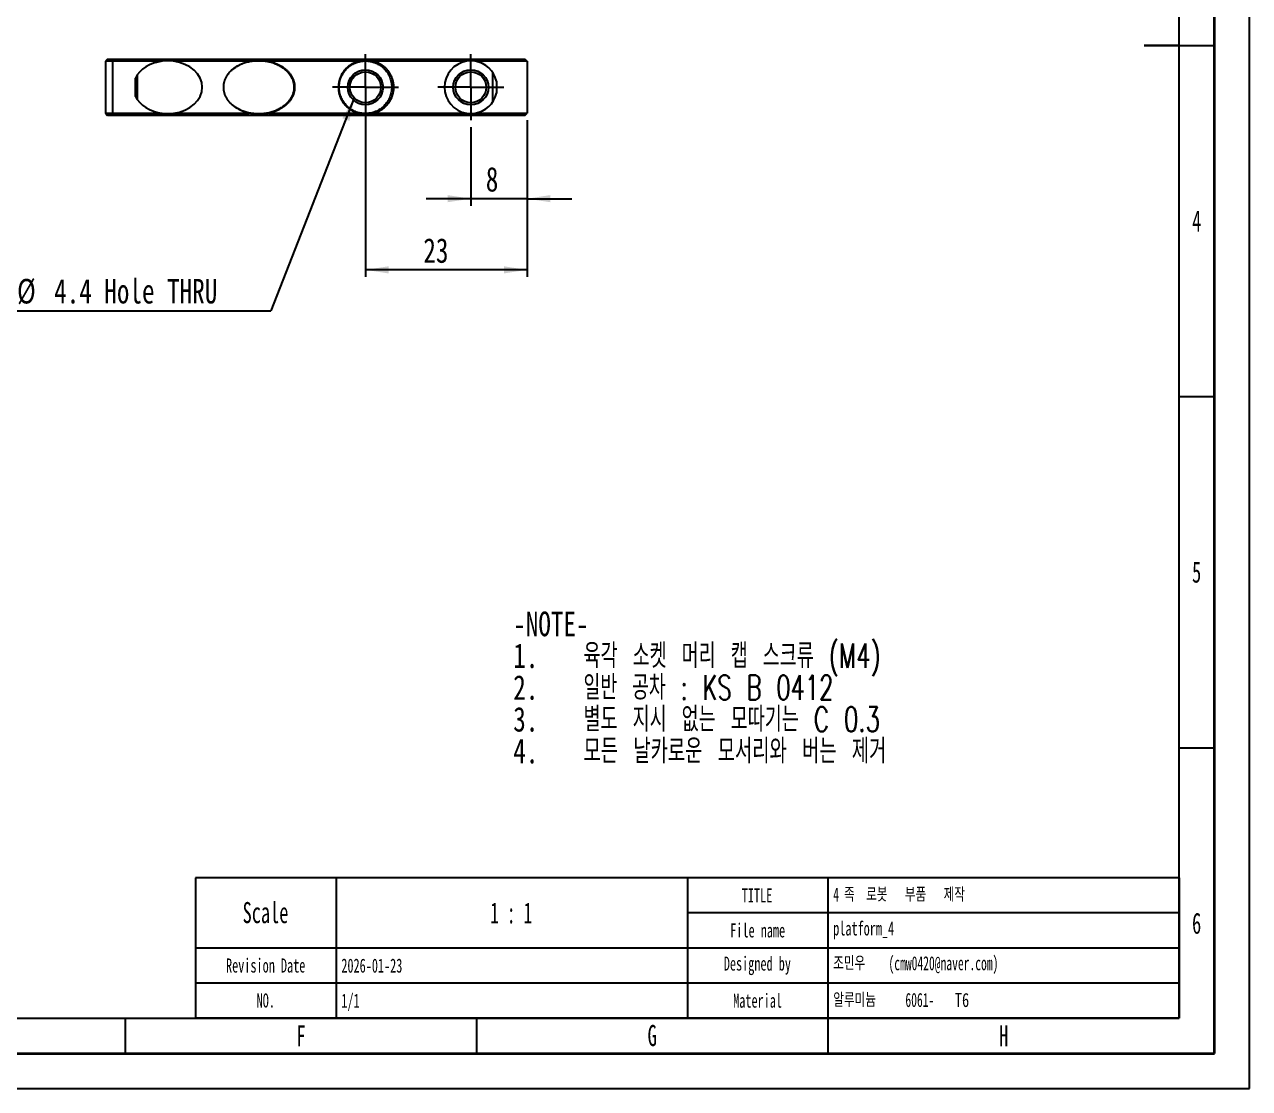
# Model space of a CAD drawing. Header units: millimetres. Extents: x 0 to 420, y 1 to 298.
# Drawn here: x 245.7 to 420, y 1 to 152.5 of the extents above; entities that cross this region are included whole.
import ezdxf

# ---------------------------------------------------------------- set-up
doc = ezdxf.new("R2010")
doc.units = ezdxf.units.MM
doc.linetypes.add('CENTERX2', pattern=[20.32, 12.7, -2.54, 2.54, -2.54])
for name, color, linetype in [('SLD-0', 179, 'Continuous'), ('가는실선', 7, 'Continuous'), ('레이어8', 1, 'CENTERX2'), ('치수선', 104, 'Continuous')]:
    doc.layers.add(name, color=color, linetype=linetype)
for name, color, linetype, lineweight in [('도면층1', 4, 'Continuous', 35), ('도면층2', 3, 'Continuous', 25), ('도면층3', 5, 'Continuous', 25)]:
    doc.layers.add(name, color=color, linetype=linetype, lineweight=lineweight)
doc.styles.add('SLDTEXTSTYLE1', font='TXT', dxfattribs={"width": 0.75})
doc.styles.add('SLDTEXTSTYLE10', font='TXT', dxfattribs={"width": 0.666667})
doc.styles.add('SLDTEXTSTYLE2', font='TXT', dxfattribs={"width": 0.684211, "bigfont": 'bigfont'})
doc.styles.add('SLDTEXTSTYLE3', font='TXT', dxfattribs={"width": 0.676471, "bigfont": 'bigfont'})
doc.styles.add('SLDTEXTSTYLE4', font='TXT', dxfattribs={"width": 0.694444, "bigfont": 'bigfont'})
doc.styles.add('SLDTEXTSTYLE6', font='TXT', dxfattribs={"width": 0.638186})
doc.styles.add('SLDTEXTSTYLE7', font='TXT', dxfattribs={"width": 0.75, "bigfont": 'bigfont'})
doc.styles.add('SLDTEXTSTYLE8', font='TXT', dxfattribs={"width": 0.605})
doc.styles.add('SLDTEXTSTYLE9', font='TXT', dxfattribs={"width": 0.582911})
doc.dimstyles.new('SLDDIMSTYLE0', dxfattribs={"dimtxt": 3.5, "dimasz": 3.302, "dimexe": 0, "dimexo": 0.0625, "dimgap": 0.875, "dimtad": 1, "dimdec": 3, "dimrnd": 1e-09, "dimzin": 12, "dimdsep": 46, "dimtxsty": 'SLDTEXTSTYLE1', "dimsah": 1, "dimcen": 0.09, "dimadec": 0, "dimazin": 3, "dimtfac": 1, "dimtdec": 3, "dimtmove": 0, "dimatfit": 0, "dimfxl": 1, "dimfrac": 2, "dimtolj": 1, "dimtzin": 12, "dimarcsym": 0})
doc.dimstyles.new('SLDDIMSTYLE1', dxfattribs={"dimtxt": 3.5, "dimasz": 3.302, "dimexe": 0, "dimexo": 0.0625, "dimgap": 0.875, "dimtad": 1, "dimdec": 3, "dimrnd": 1e-09, "dimzin": 12, "dimdsep": 46, "dimtxsty": 'SLDTEXTSTYLE1', "dimsah": 1, "dimcen": 0.09, "dimadec": 0, "dimazin": 3, "dimtfac": 1, "dimtdec": 3, "dimtofl": 0, "dimtmove": 0, "dimatfit": 3, "dimfxl": 1, "dimfrac": 2, "dimtolj": 1, "dimtzin": 12, "dimarcsym": 0})
doc.dimstyles.new('SLDDIMSTYLE2', dxfattribs={"dimtxt": 0.18, "dimasz": 3.302, "dimexe": 0, "dimexo": 0.0625, "dimgap": 0, "dimtad": 0, "dimtih": 1, "dimtoh": 1, "dimdec": 0, "dimrnd": 1e-09, "dimzin": 0, "dimdsep": 46, "dimtxsty": 'Standard', "dimsah": 1, "dimcen": 0.09, "dimadec": 0, "dimazin": 0, "dimtfac": 3.302, "dimtdec": 0, "dimtofl": 0, "dimtmove": 0, "dimatfit": 3, "dimfxl": 1, "dimfrac": 2, "dimtolj": 1, "dimtzin": 0, "dimarcsym": 0})

# ---------------------------------------------------------------- blocks, each defined once
blk = doc.blocks.new('_D_8')
at = {"layer": '치수선', "transparency": 16777216}
for p, q in [((309.18, 137.84), (309.18, 126.67)), ((317.18, 138.84), (317.18, 126.67)), ((309.18, 127.67), (302.83, 127.67)), ((317.18, 127.67), (309.18, 127.67)), ((317.18, 127.67), (323.53, 127.67))]:
    blk.add_line(p, q, dxfattribs=at)
for points in [[(309.18, 127.67), (305.88, 128.18), (305.88, 127.17)], [(317.18, 127.67), (320.48, 127.17), (320.48, 128.18)]]:
    blk.add_solid(points, dxfattribs=at)
at = {"layer": '치수선', "transparency": 16777216, "insert": (311.31, 132.19), "char_height": 3.5, "attachment_point": 1, "style": 'SLDTEXTSTYLE1'}
blk.add_mtext('8', dxfattribs=at)
blk = doc.blocks.new('_D_9')
at = {"layer": '치수선', "transparency": 16777216}
for p, q in [((294.18, 142.54), (294.18, 116.54)), ((317.18, 138.84), (317.18, 116.54)), ((317.18, 117.54), (294.18, 117.54))]:
    blk.add_line(p, q, dxfattribs=at)
for points in [[(294.18, 117.54), (297.48, 117.03), (297.48, 118.05)], [(317.18, 117.54), (313.88, 118.05), (313.88, 117.03)]]:
    blk.add_solid(points, dxfattribs=at)
at = {"layer": '치수선', "transparency": 16777216, "insert": (302.42, 122.05), "char_height": 3.5, "attachment_point": 1, "style": 'SLDTEXTSTYLE1'}
blk.add_mtext('23', dxfattribs=at)
blk = doc.blocks.new('SW_NOTE_0_1')
at = {"layer": '치수선', "color": 0}
blk.add_line((-43.15, 0), (0, 0), dxfattribs=at)
at = {"layer": '치수선', "color": 0, "char_height": 3.5, "attachment_point": 1}
for s, insert, style in [('2 x', (-43.55, 4.54), 'SLDTEXTSTYLE10'), ('%%c', (-36.14, 4.54), 'SLDTEXTSTYLE1'), ('4.4 Hole THRU', (-30.86, 4.54), 'SLDTEXTSTYLE1')]:
    blk.add_mtext(s, dxfattribs=dict(at, insert=insert, style=style))
blk = doc.blocks.new('SW_CENTERMARKSYMBOL_2')
at = {"layer": '레이어8', "color": 0}
for p, q in [((0, 2.5), (0, 4.7)), ((0, 0), (0, 2.5)), ((-2.5, 0), (-4.7, 0)), ((0, 0), (-2.5, 0)), ((0, 0), (0, -2.5)), ((0, 0), (2.5, 0)), ((2.5, 0), (4.7, 0)), ((0, -2.5), (0, -4.7))]:
    blk.add_line(p, q, dxfattribs=at)
blk = doc.blocks.new('SW_CENTERMARKSYMBOL_3')
at = {"layer": '레이어8', "color": 0}
for p, q in [((0, 2.5), (0, 4.7)), ((0, 0), (0, 2.5)), ((-2.5, 0), (-4.7, 0)), ((0, 0), (-2.5, 0)), ((0, 0), (0, -2.5)), ((0, 0), (2.5, 0)), ((2.5, 0), (4.7, 0)), ((0, -2.5), (0, -4.7))]:
    blk.add_line(p, q, dxfattribs=at)

msp = doc.modelspace()

# ---------------------------------------------------------------- linework, layer by layer
at = {"color": 7, "linetype": 'Continuous', "lineweight": 25}
for p, q in [((257.4793, 147.5372), (257.1793, 147.2372)), ((257.1793, 147.2372), (257.1793, 139.8372)), ((258.1793, 147.2372), (257.1793, 147.2372)), ((257.4793, 147.5372), (258.078, 147.5372)), ((258.078, 147.5372), (258.1793, 147.2372)), ((258.078, 147.5372), (316.8793, 147.5372)), ((265.2458, 147.2372), (258.1793, 147.2372)), ((258.1793, 147.2372), (258.1793, 139.8372)), ((277.6498, 147.2372), (266.8462, 147.2372)), ((293.0413, 147.2372), (280.4531, 147.2372)), ((308.569, 147.2372), (295.4974, 147.2372)), ((317.1793, 147.2372), (309.7896, 147.2372)), ((317.1793, 147.2372), (316.8793, 147.5372)), ((317.1793, 147.2372), (317.1793, 139.8372)), ((261.4408, 142.2237), (261.4408, 144.8507)), ((261.6793, 145.2606), (261.6793, 141.8137)), ((312.2904, 141.4435), (312.2904, 145.6309)), ((312.829, 144.3989), (312.829, 142.6754)), ((257.1793, 139.8372), (258.1793, 139.8372)), ((257.1793, 139.8372), (257.4793, 139.5372)), ((258.078, 139.5372), (257.4793, 139.5372)), ((258.1793, 139.8372), (258.078, 139.5372)), ((316.8793, 139.5372), (258.078, 139.5372)), ((258.1793, 139.8372), (265.2458, 139.8372)), ((266.8462, 139.8372), (277.6498, 139.8372)), ((280.4531, 139.8372), (293.0413, 139.8372)), ((295.4974, 139.8372), (308.569, 139.8372)), ((309.7896, 139.8372), (317.1793, 139.8372)), ((316.8793, 139.5372), (317.1793, 139.8372))]:
    msp.add_line(p, q, dxfattribs=at)
for centre, radius in [((294.1793, 143.5372), 2.5), ((294.1793, 143.5372), 2.2), ((309.1793, 143.5372), 2.5), ((309.1793, 143.5372), 2.2)]:
    msp.add_circle(centre, radius, dxfattribs=at)
for start, end in [(99.366789, 260.633211), (80.633211, 99.366789), (13.284914, 80.633211), (279.366789, 346.715086), (260.633211, 279.366789)]:
    msp.add_arc((309.1793, 143.5372), 3.75, start, end, dxfattribs=at)
for centre, major_axis, ratio, start_param, end_param in [((266.046, 143.5372), (4.9167, 0), 0.76271186, 1.73427763, 2.78374116), ((272.1471, 143.5372), (7.8581, -3.1596), 0.25702862, 2.40933221, 2.73629482), ((266.046, 143.5372), (4.9167, 0), 0.76271186, 4.87587029, 7.69050033), ((266.046, 143.5372), (4.9167, 0), 0.76271186, 3.49944414, 4.54890767), ((272.1471, 143.5372), (7.8581, 3.1596), 0.25702862, 3.54689049, 3.8738531)]:
    msp.add_ellipse(centre, major_axis=major_axis, ratio=ratio, start_param=start_param, end_param=end_param, dxfattribs=at)
for points, knots in [([(274.0019, 143.5372), (274.0022, 143.5687), (274.0028, 143.6318), (274.0091, 143.7579), (274.0242, 143.9156), (274.0547, 144.1036), (274.0973, 144.2902), (274.1518, 144.475), (274.2181, 144.6575), (274.2961, 144.8372), (274.3855, 145.0137), (274.4862, 145.1866), (274.5978, 145.3555), (274.7202, 145.52), (274.8529, 145.6797), (274.9958, 145.8342), (275.1484, 145.9832), (275.3104, 146.1263), (275.4814, 146.2631), (275.661, 146.3934), (275.8487, 146.5167), (276.0441, 146.6329), (276.2468, 146.7417), (276.4561, 146.8427), (276.6823, 146.9403), (276.9038, 147.0245), (277.1415, 147.1041), (277.362, 147.1682), (277.5394, 147.2125), (277.6284, 147.2324), (277.6498, 147.2372)], [0, 0, 0, 0, 0.01486164, 0.02973865, 0.05959372, 0.08969124, 0.12014578, 0.15106487, 0.18254656, 0.21467893, 0.24753824, 0.28118964, 0.3156858, 0.35106847, 0.3873674, 0.4246024, 0.46278239, 0.50190762, 0.54196881, 0.58294933, 0.62482435, 0.66756297, 0.71112736, 0.75547473, 0.80055653, 0.85290949, 0.89270835, 0.94641036, 0.98711416, 1, 1, 1, 1]), ([(275.0465, 141.1984), (275.0598, 141.1849), (275.1762, 141.0672), (275.4633, 140.8465), (275.9192, 140.5455), (276.4691, 140.276), (276.9568, 140.0979), (277.3657, 139.9837), (277.6817, 139.9124), (278.0037, 139.8567), (278.3281, 139.8169), (278.6567, 139.7926), (278.99, 139.7844), (279.3232, 139.7926), (279.6518, 139.8169), (279.9762, 139.8567), (280.2982, 139.9124), (280.6142, 139.9837), (281.0231, 140.098), (281.511, 140.2757), (282.0601, 140.5465), (282.5187, 140.8431), (282.8916, 141.1472), (283.188, 141.4424), (283.4442, 141.758), (283.6579, 142.0913), (283.8268, 142.4392), (283.949, 142.7986), (284.0229, 143.1659), (284.0477, 143.5372), (284.0229, 143.9085), (283.949, 144.2758), (283.8268, 144.6351), (283.6579, 144.983), (283.4442, 145.3163), (283.188, 145.632), (282.8916, 145.9271), (282.5187, 146.2312), (282.0601, 146.5278), (281.511, 146.7987), (281.0231, 146.9764), (280.6142, 147.0907), (280.2982, 147.1619), (279.9762, 147.2177), (279.6519, 147.2575), (279.3233, 147.2817), (278.99, 147.2899), (278.6567, 147.2817), (278.3281, 147.2575), (278.0038, 147.2177), (277.6817, 147.162), (277.3657, 147.0907), (276.9568, 146.9764), (276.4691, 146.7984), (275.9192, 146.5289), (275.4633, 146.2279), (275.1762, 146.0072), (275.0598, 145.8894), (275.0465, 145.8759)], [0, 0, 0, 0, 0.00243052, 0.0212219, 0.04755767, 0.07541648, 0.10467635, 0.11939809, 0.13471096, 0.15011447, 0.16539723, 0.18081978, 0.19669175, 0.2125621, 0.22798462, 0.24326904, 0.25867091, 0.27398381, 0.28870716, 0.31796549, 0.34582436, 0.37216161, 0.39095298, 0.40882067, 0.42577229, 0.44185492, 0.45715977, 0.4718246, 0.48603183, 0.5, 0.51396817, 0.5281754, 0.54284023, 0.55814508, 0.57422771, 0.59117933, 0.60904702, 0.62783839, 0.65417417, 0.68203298, 0.71129285, 0.72601458, 0.74132745, 0.75673097, 0.77201373, 0.78743628, 0.80330825, 0.8191786, 0.83460112, 0.84988553, 0.8652874, 0.8806003, 0.89532365, 0.92458199, 0.95244086, 0.9787781, 0.99756948, 1, 1, 1, 1]), ([(277.6498, 147.2372), (277.7185, 147.2457), (277.8573, 147.2628), (278.0723, 147.2821), (278.2944, 147.2971), (278.5242, 147.3073), (278.7615, 147.3128), (279.0384, 147.3137), (279.358, 147.3077), (279.7164, 147.2923), (280.0824, 147.2693), (280.3283, 147.248), (280.4531, 147.2372)], [0, 0, 0, 0, 0.07954146, 0.16053535, 0.24303272, 0.32708187, 0.41272847, 0.5000157, 0.62324842, 0.74997436, 0.87314702, 1, 1, 1, 1]), ([(280.4531, 147.2372), (280.4745, 147.2324), (280.5858, 147.2075), (280.7631, 147.1621), (281.005, 147.0903), (281.2204, 147.0169), (281.4519, 146.9273), (281.6568, 146.8381), (281.866, 146.7364), (282.0587, 146.6329), (282.2632, 146.5114), (282.4506, 146.3873), (282.6298, 146.2564), (282.7924, 146.1263), (282.9544, 145.9832), (283.107, 145.8342), (283.2499, 145.6797), (283.3827, 145.52), (283.505, 145.3555), (283.6167, 145.1866), (283.7173, 145.0137), (283.8068, 144.8372), (283.8847, 144.6575), (283.9511, 144.475), (284.0056, 144.2902), (284.0481, 144.1036), (284.0786, 143.9156), (284.0969, 143.7266), (284.103, 143.5372), (284.0969, 143.3477), (284.0786, 143.1588), (284.0481, 142.9707), (284.0056, 142.7841), (283.9511, 142.5993), (283.8847, 142.4169), (283.8068, 142.2372), (283.7173, 142.0607), (283.6167, 141.8877), (283.505, 141.7188), (283.3827, 141.5543), (283.2499, 141.3946), (283.107, 141.2401), (282.9544, 141.0911), (282.7924, 140.9481), (282.6214, 140.8112), (282.4419, 140.681), (282.2542, 140.5576), (282.0587, 140.4414), (281.8561, 140.3327), (281.6467, 140.2316), (281.4206, 140.134), (281.199, 140.0498), (280.9614, 139.9703), (280.7409, 139.9062), (280.5634, 139.8619), (280.4745, 139.842), (280.4531, 139.8372)], [0, 0, 0, 0, 0.006442959, 0.033539266, 0.053646183, 0.080128828, 0.099722409, 0.125453804, 0.144437144, 0.166219478, 0.187588922, 0.211480962, 0.229016796, 0.249047518, 0.268610258, 0.287700375, 0.306317991, 0.324467574, 0.342159017, 0.359407208, 0.376233012, 0.392662773, 0.408729057, 0.424470003, 0.439929647, 0.455157013, 0.470205866, 0.485133498, 0.499999878, 0.514866258, 0.52979389, 0.544842743, 0.56007011, 0.575529754, 0.5912707, 0.607336984, 0.623766744, 0.640592549, 0.65784074, 0.675532183, 0.693681766, 0.712299382, 0.731389499, 0.750952239, 0.770982961, 0.791473347, 0.81241099, 0.833780435, 0.855562769, 0.877736591, 0.900277633, 0.92645428, 0.946353834, 0.973205012, 0.99355704, 1, 1, 1, 1]), ([(293.0413, 139.8372), (293.0042, 139.8498), (292.9157, 139.8801), (292.7607, 139.9408), (292.5943, 140.0151), (292.4155, 140.1059), (292.2572, 140.1962), (292.0882, 140.304), (291.9395, 140.4095), (291.7819, 140.5333), (291.6442, 140.6529), (291.4995, 140.7916), (291.3742, 140.924), (291.2437, 141.0763), (291.132, 141.2204), (291.0171, 141.3847), (290.92, 141.5391), (290.8217, 141.7139), (290.7402, 141.8771), (290.6596, 142.0607), (290.5945, 142.2311), (290.5322, 142.4218), (290.4841, 142.5978), (290.4408, 142.7937), (290.4102, 142.9736), (290.3864, 143.1728), (290.3736, 143.3548), (290.3693, 143.5554), (290.3745, 143.7378), (290.3899, 143.9378), (290.4129, 144.1189), (290.4479, 144.3164), (290.4886, 144.4943), (290.5428, 144.6874), (290.6006, 144.8604), (290.6735, 145.0473), (290.7481, 145.2138), (290.8389, 145.3926), (290.9294, 145.5509), (291.0373, 145.72), (291.1429, 145.8686), (291.2668, 146.0263), (291.3865, 146.1639), (291.5253, 146.3085), (291.6578, 146.4337), (291.8101, 146.5641), (291.9542, 146.6757), (292.1185, 146.7905), (292.2729, 146.8875), (292.4477, 146.9856), (292.6108, 147.067), (292.7943, 147.1475), (292.9328, 147.2006), (293.0214, 147.2305), (293.0413, 147.2372)], [0, 0, 0, 0, 0.01347886, 0.0322032, 0.05699839, 0.07545636, 0.0998641, 0.11800951, 0.14197455, 0.15977113, 0.1832526, 0.20067574, 0.22364938, 0.24068768, 0.26314781, 0.27980439, 0.30176532, 0.31805869, 0.33955557, 0.35551993, 0.37660861, 0.3922933, 0.41304903, 0.42851708, 0.44903184, 0.46435742, 0.48473582, 0.50000069, 0.52035472, 0.53564395, 0.55608692, 0.57148427, 0.59212465, 0.60770803, 0.62864378, 0.64448136, 0.66579532, 0.68194255, 0.70369912, 0.72019681, 0.74244008, 0.75931348, 0.78206665, 0.79932539, 0.82259119, 0.84022996, 0.86399188, 0.88199155, 0.90621558, 0.92454468, 0.94918144, 0.96779781, 0.99278488, 1, 1, 1, 1]), ([(297.9293, 143.5372), (297.9293, 143.66), (297.9172, 143.9064), (297.8628, 144.272), (297.7727, 144.6304), (297.648, 144.978), (297.4899, 145.3114), (297.2999, 145.6276), (297.0799, 145.9234), (296.8322, 146.1961), (296.559, 146.4432), (296.263, 146.6622), (295.9471, 146.8512), (295.6143, 147.0083), (295.2677, 147.132), (294.9708, 147.2063), (294.7295, 147.2481), (294.5468, 147.2706), (294.3633, 147.2842), (294.1793, 147.2887), (293.9953, 147.2842), (293.8118, 147.2706), (293.6291, 147.2481), (293.3878, 147.2063), (293.0909, 147.132), (292.7444, 147.0083), (292.4115, 146.8512), (292.0956, 146.6622), (291.7996, 146.4432), (291.5265, 146.1961), (291.2787, 145.9234), (291.0587, 145.6276), (290.8687, 145.3114), (290.7106, 144.978), (290.5859, 144.6304), (290.4958, 144.272), (290.4414, 143.9064), (290.4233, 143.5372), (290.4414, 143.1679), (290.4958, 142.8023), (290.5859, 142.444), (290.7106, 142.0964), (290.8687, 141.7629), (291.0587, 141.4468), (291.2787, 141.1509), (291.5265, 140.8782), (291.7996, 140.6312), (292.0956, 140.4121), (292.4115, 140.2232), (292.7444, 140.0661), (293.0909, 139.9423), (293.3878, 139.8681), (293.6291, 139.8262), (293.8118, 139.8037), (293.9953, 139.7902), (294.1793, 139.7857), (294.3633, 139.7902), (294.5468, 139.8037), (294.7295, 139.8262), (294.9708, 139.8681), (295.2677, 139.9423), (295.6143, 140.0661), (295.9471, 140.2232), (296.263, 140.4121), (296.559, 140.6312), (296.8322, 140.8782), (297.0799, 141.1509), (297.2999, 141.4468), (297.4899, 141.7629), (297.648, 142.0964), (297.7727, 142.444), (297.8628, 142.8023), (297.9172, 143.1679), (297.9293, 143.4143), (297.9293, 143.5372)], [0, 0, 0, 0, 0.013688558, 0.02745903, 0.041388785, 0.055546593, 0.06998945, 0.084760454, 0.099887729, 0.115384259, 0.131248431, 0.147465087, 0.164006907, 0.180835997, 0.197905586, 0.215161782, 0.223843151, 0.232548621, 0.241270257, 0.25, 0.258729743, 0.267451379, 0.276156849, 0.284838218, 0.302094414, 0.319164003, 0.335993093, 0.352534913, 0.368751569, 0.384615741, 0.400112271, 0.415239546, 0.43001055, 0.444453407, 0.458611215, 0.47254097, 0.486311442, 0.5, 0.513688558, 0.52745903, 0.541388785, 0.555546593, 0.56998945, 0.584760454, 0.599887729, 0.615384259, 0.631248431, 0.647465087, 0.664006907, 0.680835997, 0.697905586, 0.715161782, 0.723843151, 0.732548621, 0.741270257, 0.75, 0.758729743, 0.767451379, 0.776156849, 0.784838218, 0.802094414, 0.819164003, 0.835993093, 0.852534913, 0.868751569, 0.884615741, 0.900112271, 0.915239546, 0.93001055, 0.944453407, 0.958611215, 0.97254097, 0.986311442, 1, 1, 1, 1]), ([(295.4974, 147.2372), (295.4415, 147.2459), (295.3299, 147.2632), (295.1093, 147.2913), (294.838, 147.3176), (294.5196, 147.3347), (294.2073, 147.3385), (293.9039, 147.3298), (293.6066, 147.3094), (293.3193, 147.2793), (293.1329, 147.2511), (293.0413, 147.2372)], [0, 0, 0, 0, 0.062722163, 0.12506184, 0.25008748, 0.374921198, 0.499832655, 0.626580838, 0.749866051, 0.876950115, 1, 1, 1, 1]), ([(295.4974, 147.2372), (295.5345, 147.2245), (295.623, 147.1943), (295.778, 147.1335), (295.9444, 147.0592), (296.1232, 146.9685), (296.2815, 146.8781), (296.4505, 146.7703), (296.5992, 146.6649), (296.7568, 146.541), (296.8945, 146.4215), (297.0392, 146.2828), (297.1645, 146.1503), (297.295, 145.9981), (297.4067, 145.854), (297.5216, 145.6897), (297.6187, 145.5353), (297.717, 145.3605), (297.7985, 145.1973), (297.8791, 145.0136), (297.9442, 144.8432), (298.0065, 144.6526), (298.0546, 144.4766), (298.0979, 144.2807), (298.1285, 144.1008), (298.1513, 143.9106), (298.1623, 143.7605), (298.1672, 143.6329), (298.1676, 143.5691), (298.1678, 143.5372)], [0, 0, 0, 0, 0.02695755, 0.064406, 0.11399605, 0.15091177, 0.19972694, 0.23601753, 0.2839473, 0.31954024, 0.36650288, 0.40134893, 0.44729594, 0.48137232, 0.5262923, 0.55960524, 0.60352683, 0.63611336, 0.67910685, 0.71103535, 0.75321246, 0.78458163, 0.82609284, 0.85702874, 0.89805801, 0.92870896, 0.96437723, 0.98216956, 1, 1, 1, 1]), ([(277.6498, 139.8372), (277.6284, 139.842), (277.517, 139.8669), (277.3397, 139.9122), (277.0979, 139.984), (276.8824, 140.0575), (276.651, 140.1471), (276.446, 140.2363), (276.2369, 140.338), (276.0441, 140.4414), (275.8397, 140.563), (275.6522, 140.687), (275.473, 140.818), (275.3104, 140.9481), (275.1484, 141.0911), (274.9958, 141.2401), (274.8529, 141.3946), (274.7202, 141.5543), (274.5978, 141.7188), (274.4862, 141.8877), (274.3855, 142.0607), (274.2961, 142.2372), (274.2181, 142.4169), (274.1518, 142.5993), (274.0973, 142.7841), (274.0547, 142.9707), (274.0242, 143.1588), (274.0091, 143.3164), (274.0028, 143.4426), (274.0022, 143.5057), (274.0019, 143.5372)], [0, 0, 0, 0, 0.01288584, 0.06707814, 0.10729174, 0.16025672, 0.19944366, 0.25090614, 0.2888726, 0.33243702, 0.37517566, 0.42295946, 0.45803092, 0.49809213, 0.53721738, 0.57539739, 0.61263241, 0.64893136, 0.68431404, 0.71881022, 0.75246164, 0.78532097, 0.81745335, 0.84893506, 0.87985416, 0.91030872, 0.94040625, 0.97026134, 0.98513835, 1, 1, 1, 1]), ([(298.1678, 143.5372), (298.1674, 143.4947), (298.1666, 143.4096), (298.1601, 143.2822), (298.1473, 143.1245), (298.1258, 142.9555), (298.0908, 142.7579), (298.0501, 142.5801), (297.9959, 142.3869), (297.9381, 142.2139), (297.8652, 142.027), (297.7906, 141.8606), (297.6998, 141.6818), (297.6093, 141.5234), (297.5014, 141.3544), (297.3958, 141.2057), (297.2719, 141.0481), (297.1522, 140.9105), (297.0135, 140.7658), (296.8809, 140.6406), (296.7286, 140.5102), (296.5845, 140.3986), (296.4202, 140.2838), (296.2658, 140.1869), (296.0911, 140.0887), (295.9279, 140.0074), (295.7444, 139.9269), (295.6059, 139.8738), (295.5173, 139.8439), (295.4974, 139.8372)], [0, 0, 0, 0, 0.023727501, 0.047478498, 0.07129305, 0.112178753, 0.142973289, 0.184253816, 0.215420399, 0.257291678, 0.288966657, 0.331594339, 0.363888627, 0.407401517, 0.440396723, 0.484883018, 0.518629624, 0.564135713, 0.598653001, 0.645184344, 0.68046169, 0.727985256, 0.763984406, 0.812432193, 0.849090193, 0.898363447, 0.935595986, 0.985569838, 1, 1, 1, 1]), ([(280.4531, 139.8372), (280.3283, 139.8264), (280.0824, 139.8051), (279.7164, 139.782), (279.3579, 139.7667), (278.9572, 139.759), (278.5272, 139.7648), (278.0737, 139.7884), (277.7893, 139.8211), (277.6498, 139.8372)], [0, 0, 0, 0, 0.12686181, 0.25004293, 0.37677796, 0.50001941, 0.67294262, 0.83947747, 1, 1, 1, 1]), ([(293.0413, 139.8372), (293.1019, 139.8278), (293.2245, 139.8088), (293.4143, 139.7852), (293.6394, 139.7626), (293.9036, 139.7446), (294.2069, 139.7358), (294.5194, 139.7397), (294.838, 139.7568), (295.1095, 139.783), (295.3299, 139.8112), (295.4415, 139.8285), (295.4974, 139.8372)], [0, 0, 0, 0, 0.08158375, 0.16491878, 0.25008774, 0.37329187, 0.49995486, 0.6249823, 0.74998902, 0.8749925, 0.93730522, 1, 1, 1, 1])]:
    msp.add_open_spline(points, degree=3, knots=knots, dxfattribs=at)
at = {"layer": 'SLD-0', "color": 7}
for p, q in [((420, 1), (420, 298)), ((0, 1), (420, 1))]:
    msp.add_line(p, q, dxfattribs=at)
at = {"layer": '도면층1', "color": 7}
for p, q in [((415, 6), (415, 293)), ((5, 6), (415, 6))]:
    msp.add_line(p, q, dxfattribs=at)
at = {"layer": '도면층2', "color": 7}
for p, q in [((410, 11), (410, 288)), ((410, 149.5), (405, 149.5)), ((405, 149.5), (415, 149.5)), ((410, 11), (410, 149.5)), ((410, 149.5), (415, 149.5)), ((410, 99.5), (415, 99.5)), ((410, 49.5), (415, 49.5)), ((10, 11), (410, 11)), ((260, 11), (260, 6)), ((310, 11), (310, 6)), ((360, 11), (360, 6))]:
    msp.add_line(p, q, dxfattribs=at)
at = {"layer": '도면층3', "color": 7}
for p, q in [((410, 31), (270, 31)), ((270, 31), (270, 11)), ((290, 31), (290, 11)), ((340, 31), (340, 11)), ((360, 31), (360, 11)), ((410, 31), (410, 11)), ((410, 26), (340, 26)), ((410, 21), (270, 21)), ((410, 16), (270, 16)), ((410, 11), (270, 11))]:
    msp.add_line(p, q, dxfattribs=at)

# ---------------------------------------------------------------- block references
at = {"layer": '레이어8'}
for name, p in [('SW_CENTERMARKSYMBOL_2', (294.1793, 143.5372)), ('SW_CENTERMARKSYMBOL_3', (309.1793, 143.5372))]:
    msp.add_blockref(name, p, dxfattribs=at)
at = {"layer": '치수선'}
msp.add_blockref('SW_NOTE_0_1', (280.7371, 111.7167), dxfattribs=at)

# ---------------------------------------------------------------- texts
at = {"layer": 'SLD-0', "color": 7}
for s, insert, char_height, attachment_point, style in [('족', (362.2917, 29.61), 2, 1, 'SLDTEXTSTYLE7'), ('로봇', (365.4333, 29.61), 2, 1, 'SLDTEXTSTYLE7'), ('부품', (370.9528, 29.61), 2, 1, 'SLDTEXTSTYLE7'), ('제작', (376.4722, 29.61), 2, 1, 'SLDTEXTSTYLE7'), ('TITLE', (349.9137, 29.4948), 2, 2, 'SLDTEXTSTYLE6'), ('4', (360.75, 29.6128), 2, 1, 'SLDTEXTSTYLE8'), ('Scale', (279.9563, 27.5432), 3, 2, 'SLDTEXTSTYLE6'), ('File name', (350.0024, 24.5108), 2, 2, 'SLDTEXTSTYLE6'), ('platform_4', (360.75, 24.7888), 2, 1, 'SLDTEXTSTYLE6'), ('Revision Date', (279.9825, 19.5108), 2, 2, 'SLDTEXTSTYLE6'), ('Designed by', (349.9589, 19.7878), 2, 2, 'SLDTEXTSTYLE6'), ('조민우', (360.75, 19.832), 2, 1, 'SLDTEXTSTYLE7'), ('(cmw0420@naver.com)', (368.6222, 19.8348), 2, 1, 'SLDTEXTSTYLE8'), ('NO.', (279.9962, 14.5288), 2, 2, 'SLDTEXTSTYLE6'), ('Material', (349.991, 14.5108), 2, 2, 'SLDTEXTSTYLE6'), ('알루미늄', (360.7639, 14.607), 2, 1, 'SLDTEXTSTYLE7'), ('6061-', (371.025, 14.6098), 2, 1, 'SLDTEXTSTYLE8'), ('T6', (378.0639, 14.607), 2, 1, 'SLDTEXTSTYLE1')]:
    msp.add_mtext(s, dxfattribs=dict(at, insert=insert, char_height=char_height, attachment_point=attachment_point, style=style))
at = {"layer": '가는실선', "char_height": 3.5, "attachment_point": 1}
for s, insert, style in [('-NOTE-', (315.2173, 68.8898), 'SLDTEXTSTYLE1'), ('육각 소켓 머리 캡 스크류 (M4)', (325.2173, 64.3641), 'SLDTEXTSTYLE2'), ('1.', (315.2173, 64.3641), 'SLDTEXTSTYLE1'), ('2.', (315.2173, 59.8384), 'SLDTEXTSTYLE1'), ('일반 공차 : KS B 0412', (325.2173, 59.8384), 'SLDTEXTSTYLE3'), ('3.', (315.2173, 55.3127), 'SLDTEXTSTYLE1'), ('별도 지시 없는 모따기는 C 0.3', (325.2173, 55.3127), 'SLDTEXTSTYLE2'), ('4.', (315.2173, 50.787), 'SLDTEXTSTYLE1'), ('모든 날카로운 모서리와 버는 제거', (325.2173, 50.787), 'SLDTEXTSTYLE4')]:
    msp.add_mtext(s, dxfattribs=dict(at, insert=insert, style=style))
at = {"layer": '도면층2', "color": 7}
for s, insert, char_height, attachment_point, style in [('4', (412.4784, 125.9922), 3, 2, 'SLDTEXTSTYLE6'), ('5', (412.4784, 76.0177), 3, 2, 'SLDTEXTSTYLE6'), ('1 : 1', (314.9243, 27.4982), 3, 2, 'SLDTEXTSTYLE9'), ('6', (412.4784, 26.0237), 3, 2, 'SLDTEXTSTYLE6'), ('2026-01-23', (290.75, 19.4988), 2, 1, 'SLDTEXTSTYLE6'), ('1/1', (290.75, 14.4988), 2, 1, 'SLDTEXTSTYLE6'), ('F', (285.008, 9.9922), 3, 2, 'SLDTEXTSTYLE6'), ('G', (334.9916, 10.0432), 3, 2, 'SLDTEXTSTYLE6'), ('H', (385.0135, 9.9922), 3, 2, 'SLDTEXTSTYLE6')]:
    msp.add_mtext(s, dxfattribs=dict(at, insert=insert, char_height=char_height, attachment_point=attachment_point, style=style))

# ---------------------------------------------------------------- dimensions: what is measured, and where the dimension line sits
at = {"layer": '치수선'}
for base, p2, dimstyle, picture, middle in [((294.1793, 117.5372), (294.1793, 143.5372), 'SLDDIMSTYLE1', '_D_9', (305.0055, 117.5372)), ((309.1793, 127.6733), (309.1793, 138.8372), 'SLDDIMSTYLE0', '_D_8', (312.6019, 127.6733))]:
    dim = msp.add_linear_dim(base=base, p1=(317.1793, 139.8372), p2=p2, dimstyle=dimstyle, dxfattribs=at)
    dim.commit()
    dim.dimension.update_dxf_attribs({"geometry": picture, "text_midpoint": middle, "dimtype": 160})

# ---------------------------------------------------------------- leaders
msp.add_leader([(292.595, 142.0108), (280.7371, 111.7167)], dimstyle='SLDDIMSTYLE2', dxfattribs=at)

doc.saveas('drawing.dxf')
